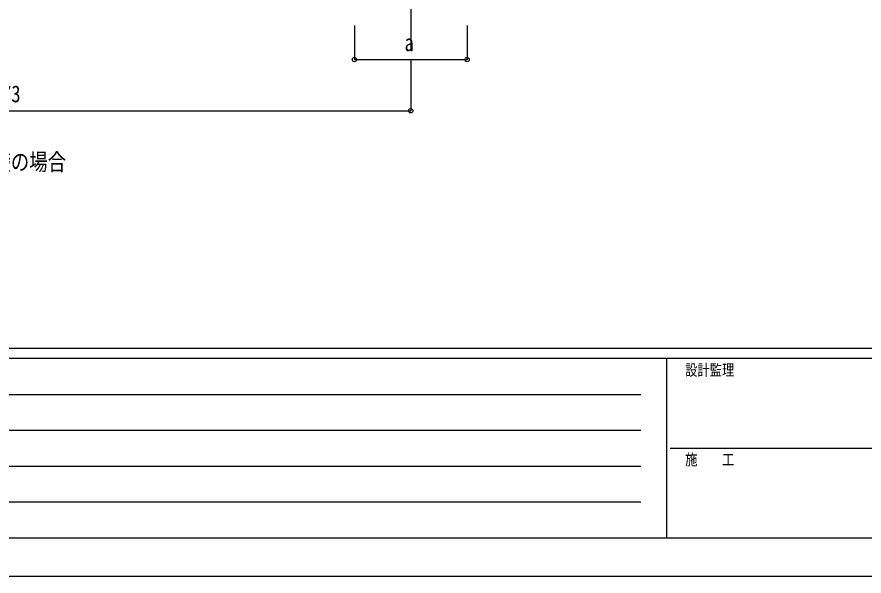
# Model space of a CAD drawing. Units: millimetres, scale not verified. Extents: x -12615 to 12615, y -8910 to 8910.
# Drawn here: x -7721 to -2756, y -8910 to -5632 of the extents above; entities that cross this region are included whole.
import ezdxf
from ezdxf.enums import TextEntityAlignment as Align

# ---------------------------------------------------------------- set-up
doc = ezdxf.new("R2010")
doc.units = ezdxf.units.MM
doc.header["$LTSCALE"] = 40
for name, color, linetype in [('0-2_USER1', 3, 'Continuous'), ('0-3_YKK_12', 2, 'Continuous'), ('0-6_YKK_D', 6, 'Continuous'), ('0-7_YKK_ZWAK', 7, 'Continuous')]:
    doc.layers.add(name, color=color, linetype=linetype)
doc.styles.add('ＭＳ ゴシック', font='')
doc.styles.get('ＭＳ ゴシック').set_extended_font_data('MS Gothic')

msp = doc.modelspace()

# ---------------------------------------------------------------- linework, layer by layer
at = {"layer": '0-3_YKK_12'}
msp.add_line((-5413.5, -5332.18), (-5413.5, -5832.18), dxfattribs=at)
at = {"layer": '0-6_YKK_D'}
for p, q in [((-5743.5, -5682.18), (-5743.5, -5883.18)), ((-5083.5, -5682.18), (-5083.5, -5883.18)), ((-5743.5, -5882.18), (-5083.5, -5882.18)), ((-5413.5, -5883.18), (-5413.5, -6183.18)), ((-10086.5, -6182.18), (-5413.5, -6182.18))]:
    msp.add_line(p, q, dxfattribs=at)
for centre in [(-5743.5, -5882.18), (-5083.5, -5882.18), (-5413.5, -6182.18)]:
    msp.add_circle(centre, 12.75, dxfattribs=at)
at = {"layer": '0-7_YKK_ZWAK'}
for p, q in [((11685.06, -7575), (-11714.94, -7575)), ((-3914.94, -7635), (-11714.94, -7635)), ((-3914.94, -7635), (-3914.94, -8685)), ((-14.94, -7635), (-3914.94, -7635)), ((-11587.44, -7845), (-4064.94, -7845)), ((-11587.44, -8055), (-4064.94, -8055)), ((-3892.44, -8160), (-14.94, -8160)), ((-11587.44, -8265), (-4064.94, -8265)), ((-11587.44, -8475), (-4064.94, -8475)), ((-11714.94, -8685), (-3914.94, -8685)), ((-3914.94, -8685), (-14.94, -8685))]:
    msp.add_line(p, q, dxfattribs=at)
msp.add_lwpolyline([(-12615, -8910), (12615, -8910), (12615, 8910), (-12615, 8910)], close=True, dxfattribs=at)

# ---------------------------------------------------------------- texts
at = {"layer": '0-2_USER1', "style": 'ＭＳ ゴシック', "width": 0.8}
msp.add_text('独立基礎の場合', height=98.97, dxfattribs=at).set_placement((-8189.27, -6561.19), align=Align.BOTTOM_LEFT)
at = {"layer": '0-6_YKK_D', "style": 'ＭＳ ゴシック', "width": 0.8}
for s, p in [('a', (-5449.5, -5862.18)), ('4673', (-7915.6, -6162.18))]:
    msp.add_text(s, height=98.97, dxfattribs=at).set_placement(p, align=Align.BOTTOM_LEFT)
at = {"layer": '0-7_YKK_ZWAK', "style": 'ＭＳ ゴシック', "width": 0.8}
for s, p in [('設計監理', (-3804.94, -7755)), ('施\u3000\u3000工', (-3804.94, -8280))]:
    msp.add_text(s, height=65.98, dxfattribs=at).set_placement(p, align=Align.BOTTOM_LEFT)

doc.saveas('drawing.dxf')
